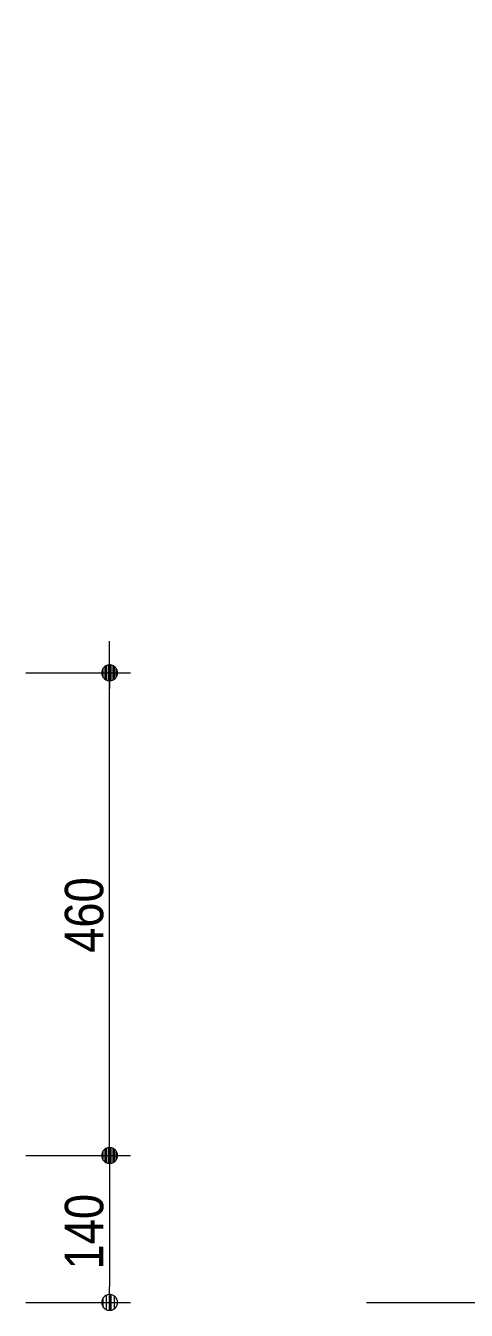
# Model space of a CAD drawing. Units: millimetres, scale not verified. Extents: x -6062 to 6062, y -3045 to 3045.
# Drawn here: x -4348 to -3928, y -2028 to -803 of the extents above; entities that cross this region are included whole.
import ezdxf
from ezdxf.enums import TextEntityAlignment as Align

# ---------------------------------------------------------------- set-up
doc = ezdxf.new("R2010")
doc.units = ezdxf.units.MM
doc.header["$LTSCALE"] = 20
for name, color, linetype, lineweight in [('0-1_5ボウル・キャビネット', 7, 'Continuous', 9), ('0-2_2寸法-1', 7, 'Continuous', 9), ('0-3_0', 7, 'Continuous', 9), ('0-4_2寸法-2', 7, 'Continuous', 9)]:
    doc.layers.add(name, color=color, linetype=linetype, lineweight=lineweight)
doc.styles.add('ＭＳ Ｐゴシック', font='')
doc.styles.get('ＭＳ Ｐゴシック').set_extended_font_data('MS PGothic')

# ---------------------------------------------------------------- blocks, each defined once
blk = doc.blocks.new('_Dot')
at = {"layer": '0-3_0'}
for p, q in [((-10, 0), (-20, 0)), ((9.78, 2), (-9.78, 2)), ((7.99, 6), (-7.99, 6)), ((9.16, -3.98), (-9.16, -3.98)), ((6, -7.98), (-6, -7.98))]:
    blk.add_line(p, q, dxfattribs=at)
for points in [[(10, 0), (9.92, 1.25), (9.69, 2.49), (9.3, 3.68), (8.76, 4.82), (8.09, 5.88), (7.29, 6.85), (6.37, 7.71), (5.36, 8.44), (4.26, 9.05), (3.09, 9.51), (1.87, 9.82), (0.63, 9.98), (-0.63, 9.98), (-1.87, 9.82), (-3.09, 9.51), (-4.26, 9.05), (-5.36, 8.44), (-6.37, 7.71), (-7.29, 6.85), (-8.09, 5.88), (-8.76, 4.82), (-9.3, 3.68), (-9.69, 2.49), (-9.92, 1.25), (-10, 0), (0, 0)], [(-10, 0), (-9.92, -1.25), (-9.69, -2.49), (-9.3, -3.68), (-8.76, -4.82), (-8.09, -5.88), (-7.29, -6.85), (-6.37, -7.71), (-5.36, -8.44), (-4.26, -9.05), (-3.09, -9.51), (-1.87, -9.82), (-0.63, -9.98), (0.63, -9.98), (1.87, -9.82), (3.09, -9.51), (4.26, -9.05), (5.36, -8.44), (6.37, -7.71), (7.29, -6.85), (8.09, -5.88), (8.76, -4.82), (9.3, -3.68), (9.69, -2.49), (9.92, -1.25), (10, 0), (0, 0)]]:
    blk.add_lwpolyline(points, close=True, dxfattribs=at)

msp = doc.modelspace()

# ---------------------------------------------------------------- linework, layer by layer
at = {"layer": '0-1_5ボウル・キャビネット'}
msp.add_lwpolyline([(-4022.5, -2020), (-3372.5, -2020), (-3372.5, -770)], dxfattribs=at)
at = {"layer": '0-2_2寸法-1'}
for p, q in [((-4347.5, -1420), (-4247.5, -1420)), ((-4267.5, -1864.99), (-4267.5, -1435.01)), ((-4347.5, -1880), (-4247.5, -1880)), ((-4347.5, -1880), (-4247.5, -1880)), ((-4267.5, -1895.01), (-4267.5, -2004.99)), ((-4347.5, -2020), (-4247.5, -2020))]:
    msp.add_line(p, q, dxfattribs=at)
at = {"layer": '0-4_2寸法-2'}
for p, q in [((-4267.5, -1404.99), (-4267.5, -1389.99)), ((-4347.5, -1420), (-4247.5, -1420)), ((-4267.5, -1880), (-4267.5, -1420)), ((-4347.5, -1880), (-4247.5, -1880)), ((-4267.5, -1895.01), (-4267.5, -1910.01))]:
    msp.add_line(p, q, dxfattribs=at)

# ---------------------------------------------------------------- block references
at = {"layer": '0-2_2寸法-1', "xscale": 0.7503418, "yscale": 0.7503418}
for p, rotation in [((-4267.5, -1420), 90), ((-4267.5, -1880), 270), ((-4267.5, -1880), 90), ((-4267.5, -2020), 270)]:
    msp.add_blockref('_Dot', p, dxfattribs=dict(at, rotation=rotation))
at = {"layer": '0-4_2寸法-2', "xscale": 0.7503418, "yscale": 0.7503418}
for p, rotation in [((-4267.5, -1420), 270), ((-4267.5, -1880), 90)]:
    msp.add_blockref('_Dot', p, dxfattribs=dict(at, rotation=rotation))

# ---------------------------------------------------------------- texts
at = {"layer": '0-2_2寸法-1', "style": 'ＭＳ Ｐゴシック', "width": 0.9}
for s, p in [('460', (-4262.54, -1686.89)), ('140', (-4262.54, -1988.61))]:
    msp.add_text(s, height=36.66, rotation=90, dxfattribs=at).set_placement(p, align=Align.BOTTOM_LEFT)

doc.saveas('drawing.dxf')
